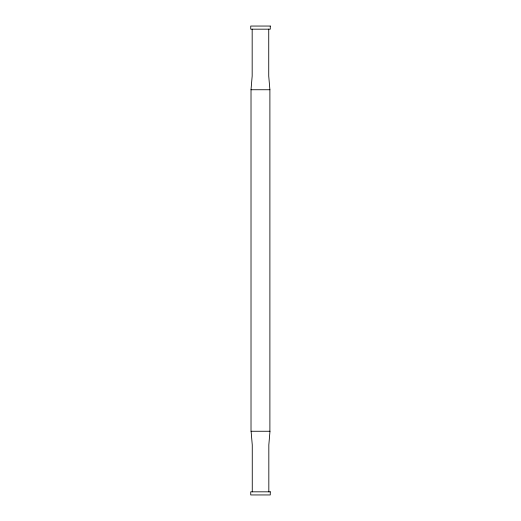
<?xml version="1.0" encoding="UTF-8"?>
<svg xmlns="http://www.w3.org/2000/svg" width="521" height="521" viewBox="0 0 521 521"><rect width="100%" height="100%" fill="white"/><g stroke="black" fill="none" stroke-linecap="round" stroke-linejoin="round"><path stroke-width="0.78" d="M268.829 491.824L268.829 444.934L269.982 431.258L251.018 431.258L251.018 89.742L252.171 76.066L252.171 29.176M251.018 89.742L269.891 89.742L269.891 431.258M269.891 89.742L268.738 76.066L268.738 29.176M251.109 431.258L252.262 444.934L252.262 491.824M270.269 26.05L250.731 26.05L250.731 29.176L270.269 29.176L270.269 26.05M270.269 491.824L250.731 491.824L250.731 494.95L270.269 494.95L270.269 491.824"/></g></svg>
